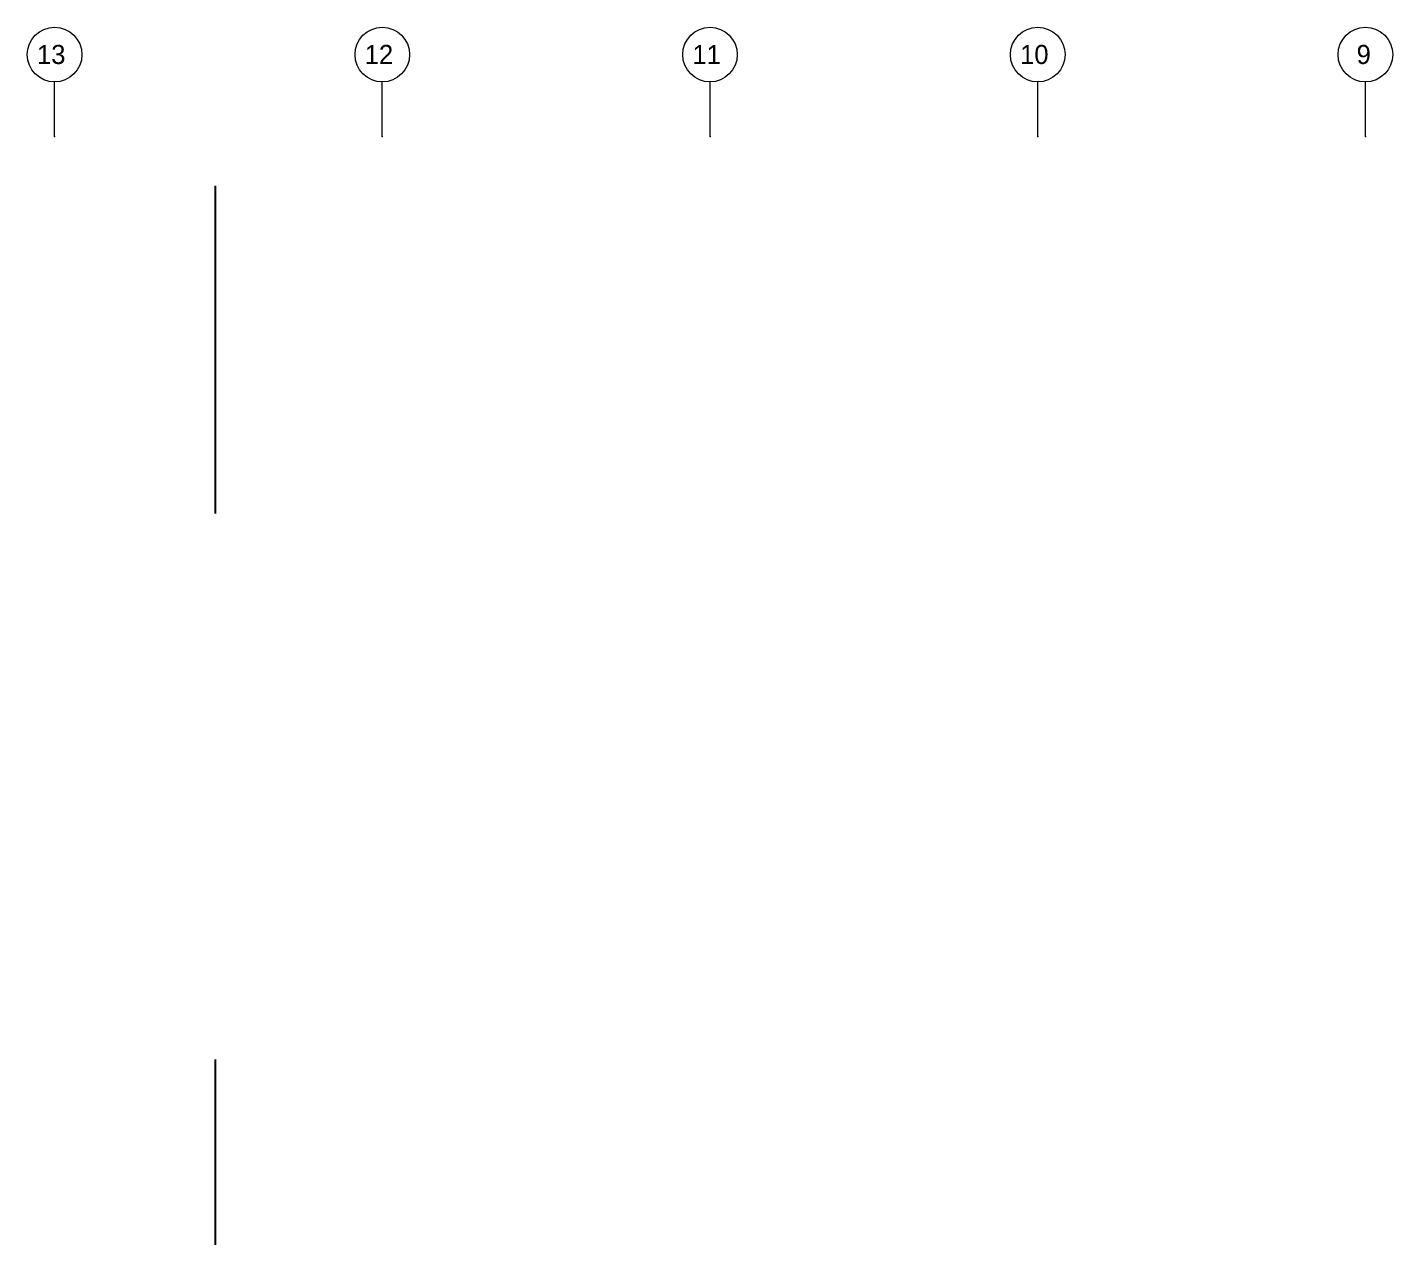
# Model space of a CAD drawing. Header units: metres. Extents: x -35.7 to 3.2, y -7 to 21.9.
# Drawn here: x -33.25 to -20.75, y 10.42 to 21.5 of the extents above; entities that cross this region are included whole.
import ezdxf

# ---------------------------------------------------------------- set-up
doc = ezdxf.new("R2010")
doc.units = ezdxf.units.M
doc.header["$MEASUREMENT"] = 0
doc.linetypes.add('Grenzlinie', pattern=[0.008, 0.003, -0.005])
doc.linetypes.add('Raster', pattern=[0.004, 0.002, -0.001, 0, -0.001])
doc.layers.add('B_Schnitt B Garagenrampe RB_1_000 Achsraster', color=7, linetype='Continuous')
doc.layers.add('B_Schnitt B Garagenrampe RB_1_Neubau_840 Baulinien', color=7, linetype='Continuous')
doc.styles.add('ERSTELLTER_STIL_1', font='')
doc.styles.get('ERSTELLTER_STIL_1').set_extended_font_data('Eurostile')

msp = doc.modelspace()

# ---------------------------------------------------------------- linework, layer by layer
at = {"layer": 'B_Schnitt B Garagenrampe RB_1_000 Achsraster', "color": 5, "linetype": 'Raster', "lineweight": 0, "ltscale": 1000}
for p, q in [((-33, 20.5), (-33, 21)), ((-30, 20.5), (-30, 21)), ((-27, 20.5), (-27, 21)), ((-24, 20.5), (-24, 21)), ((-21, 20.5), (-21, 21))]:
    msp.add_line(p, q, dxfattribs=at)
at = {"layer": 'B_Schnitt B Garagenrampe RB_1_000 Achsraster', "color": 5, "linetype": 'Continuous', "lineweight": 0, "ltscale": 1000}
for centre in [(-33, 21.25), (-30, 21.25), (-27, 21.25), (-24, 21.25), (-21, 21.25)]:
    msp.add_circle(centre, 0.25, dxfattribs=at)
at = {"layer": 'B_Schnitt B Garagenrampe RB_1_000 Achsraster', "color": 5, "linetype": 'Raster', "lineweight": 0, "ltscale": 1000}
for p in [(-33, 20.5), (-33, 20.5), (-30, 20.5), (-30, 20.5), (-27, 20.5), (-27, 20.5), (-24, 20.5), (-24, 20.5), (-21, 20.5), (-21, 20.5)]:
    msp.add_point(p, dxfattribs=at)
at = {"layer": 'B_Schnitt B Garagenrampe RB_1_Neubau_840 Baulinien', "color": 1, "linetype": 'Grenzlinie', "lineweight": 25, "ltscale": 1000, "true_color": 0xfb0106}
msp.add_line((-31.528, -6.95), (-31.528, 21.5), dxfattribs=at)

# ---------------------------------------------------------------- texts
at = {"layer": 'B_Schnitt B Garagenrampe RB_1_000 Achsraster', "color": 5, "linetype": 'Continuous', "lineweight": 0, "char_height": 0.175, "attachment_point": 1, "style": 'ERSTELLTER_STIL_1'}
for s, insert in [('\\A1;{\\pql;\\pt0;\\fEurostile|b0|i0|c0|p0;\\W1.000000;13}', (-33.161, 21.339)), ('\\A1;{\\pql;\\pt0;\\fEurostile|b0|i0|c0|p0;\\W1.000000;12}', (-30.161, 21.339)), ('\\A1;{\\pql;\\pt0;\\fEurostile|b0|i0|c0|p0;\\W1.000000;11}', (-27.161, 21.338)), ('\\A1;{\\pql;\\pt0;\\fEurostile|b0|i0|c0|p0;\\W1.000000;10}', (-24.161, 21.339)), ('\\A1;{\\pql;\\pt0;\\fEurostile|b0|i0|c0|p0;\\W1.000000;9}', (-21.08, 21.339))]:
    msp.add_mtext(s, dxfattribs=dict(at, insert=insert))

doc.saveas('drawing.dxf')
